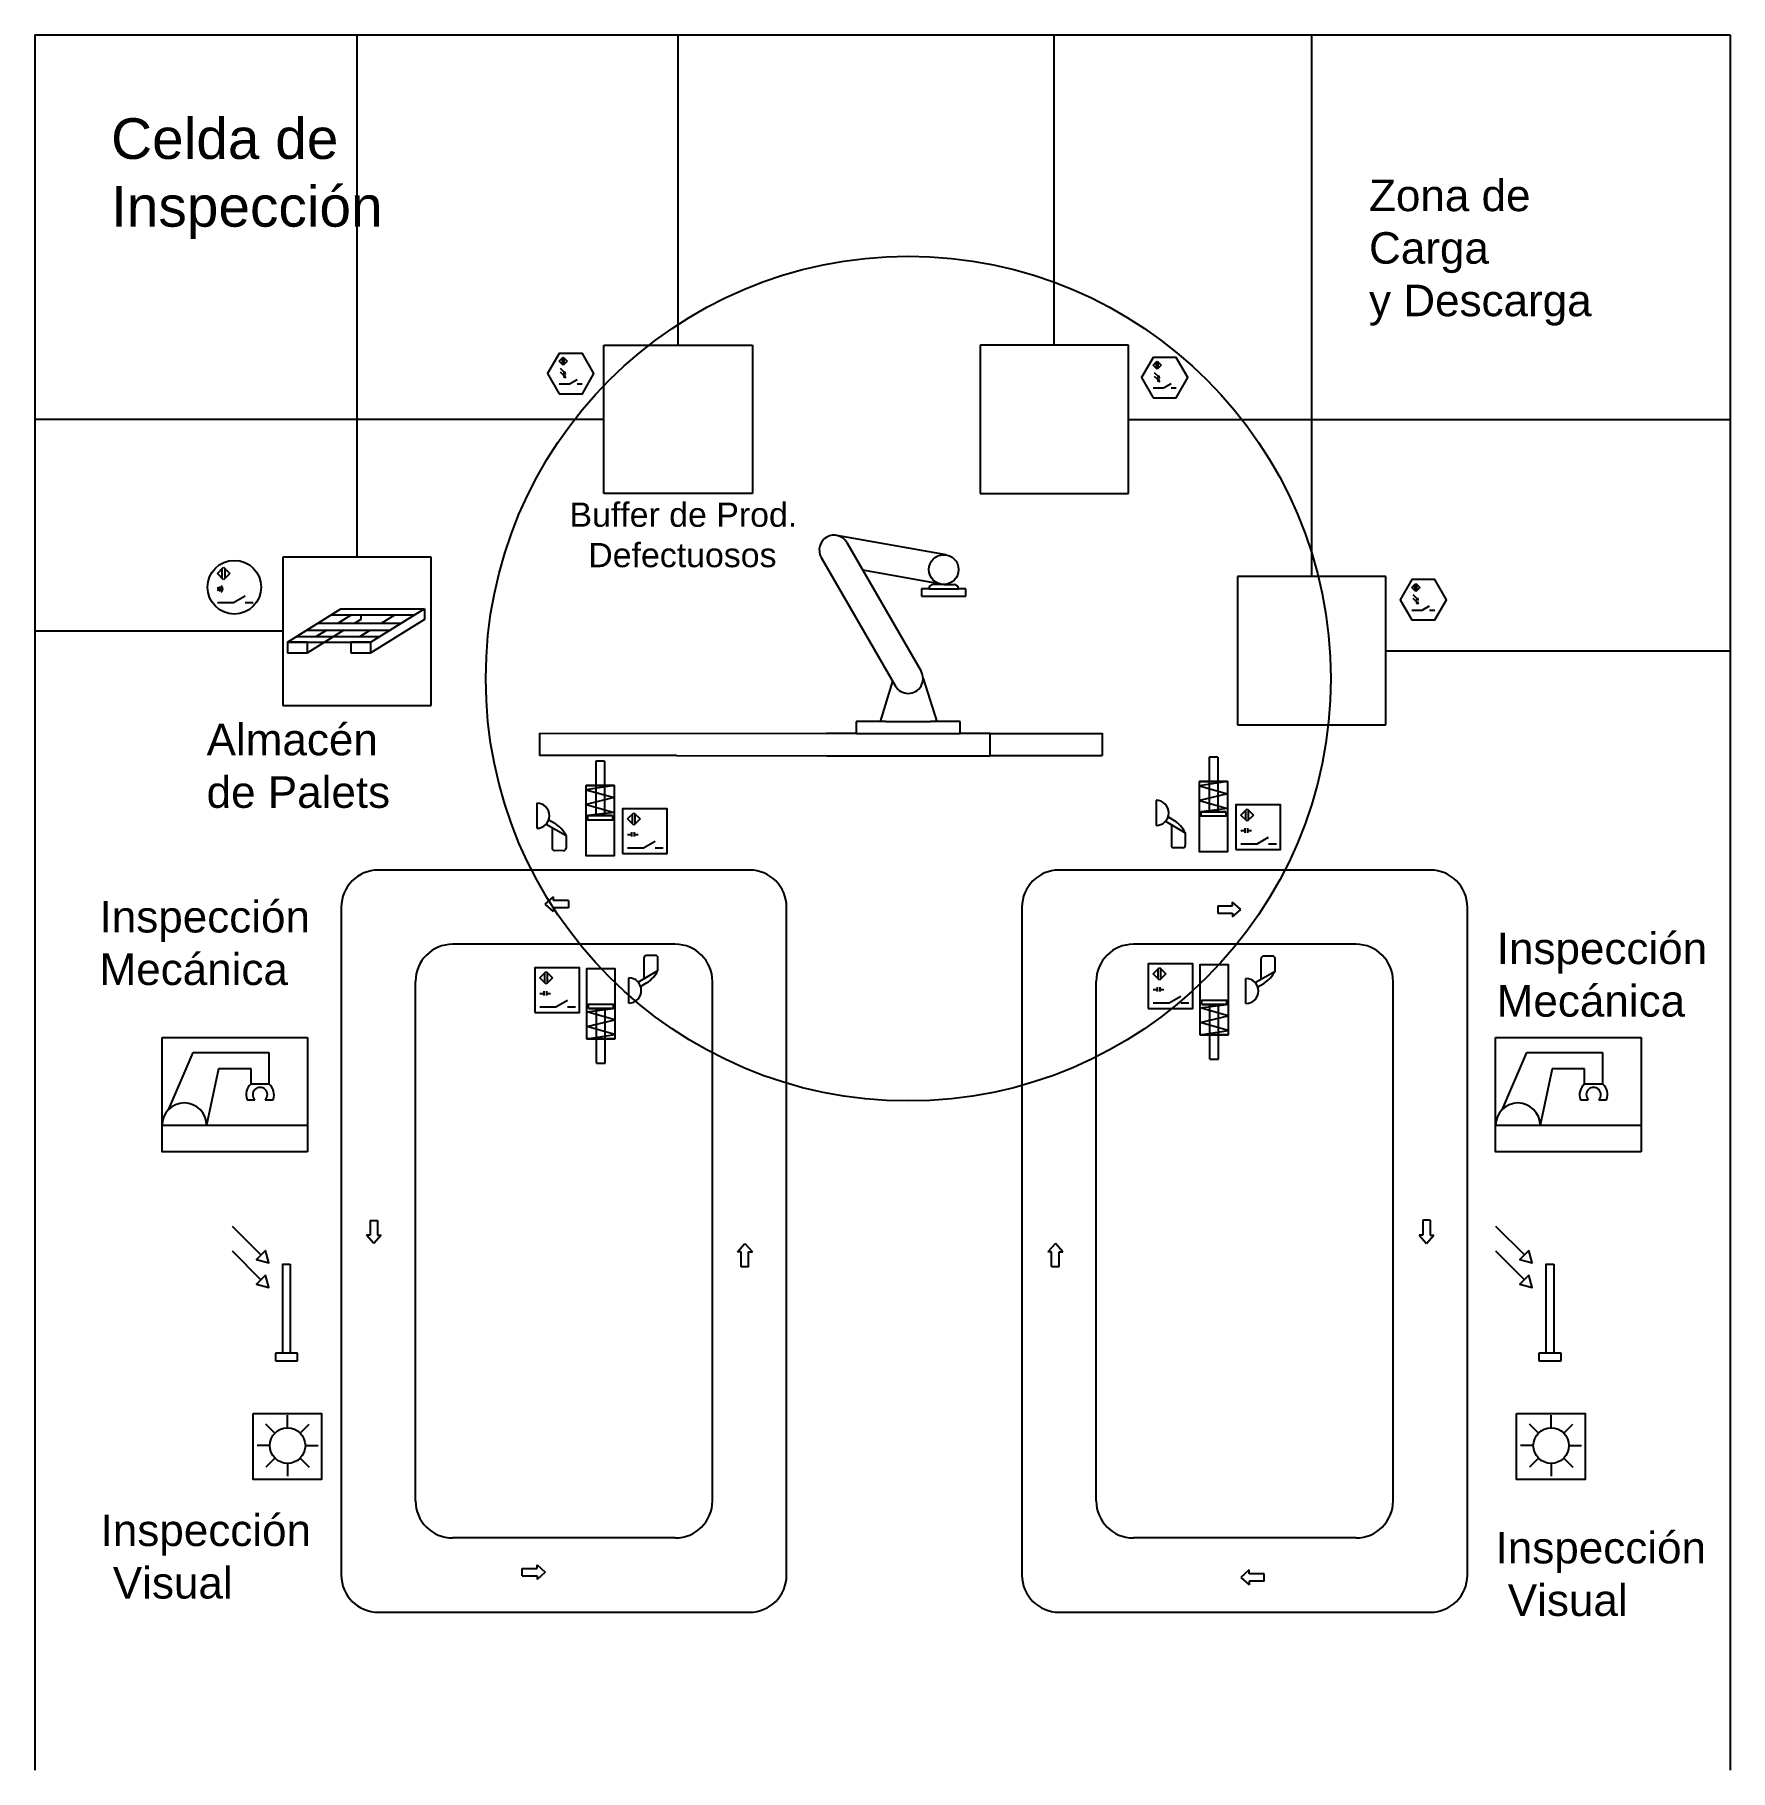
# Model space of a CAD drawing. Header units: millimetres. Extents: x 7416 to 15809, y 3837 to 12429.
import ezdxf

# ---------------------------------------------------------------- set-up
doc = ezdxf.new("R2010")
doc.units = ezdxf.units.MM
for name, color, linetype in [('Almacenaje', 80, 'Continuous'), ('Celdas', 200, 'Continuous'), ('Maquina', 82, 'Continuous'), ('Radio', 10, 'Continuous'), ('Robots', 80, 'Continuous'), ('Sensores', 211, 'Continuous'), ('Texto2', 7, 'Continuous'), ('TrayectAGV', 140, 'Continuous')]:
    doc.layers.add(name, color=color, linetype=linetype)
doc.styles.get("Standard").update_dxf_attribs({"font": 'arial.ttf'})

msp = doc.modelspace()

# ---------------------------------------------------------------- linework, layer by layer
at = {"layer": 'Almacenaje'}
for p, q in [((10233.7, 10157), (10233.7, 10891.8)), ((10233.7, 10891.8), (10968.5, 10891.8)), ((10968.5, 10891.8), (10968.5, 10157)), ((12095.4, 10891.8), (12095.4, 10157)), ((12830.2, 10891.8), (12095.4, 10891.8)), ((12830.2, 10157), (12830.2, 10891.8)), ((10968.5, 10157), (10233.7, 10157)), ((12095.4, 10157), (12830.2, 10157)), ((8644.7, 9842.9), (8644.7, 9108)), ((9379.5, 9842.9), (8644.7, 9842.9)), ((9379.5, 9108), (9379.5, 9842.9)), ((13370, 9746.9), (13370, 9012)), ((14104.8, 9746.9), (13370, 9746.9)), ((14104.8, 9012), (14104.8, 9746.9)), ((8667.2, 9421.8), (8931.4, 9586.6)), ((8885, 9557.6), (9298.7, 9557.6)), ((8984.4, 9557.6), (8917.6, 9516)), ((8931.4, 9586.6), (9030.8, 9586.6)), ((9030.8, 9586.6), (9245.8, 9586.6)), ((9030.8, 9557.6), (9030.8, 9534.5)), ((9345.2, 9586.6), (9080.9, 9421.8)), ((9132.7, 9516), (9199.4, 9557.6)), ((9245.8, 9586.6), (9345.2, 9586.6)), ((9345.2, 9586.6), (9345.2, 9534.5)), ((8763.1, 9481.6), (9176.9, 9481.6)), ((8945.9, 9481.6), (8766.5, 9369.8)), ((8862.5, 9481.6), (8810.3, 9449.1)), ((8818.3, 9516), (9232, 9516)), ((9030.8, 9534.5), (9001.1, 9516)), ((9025.3, 9449.1), (9077.5, 9481.6)), ((9345.2, 9534.5), (9080.9, 9369.8)), ((8667.2, 9421.8), (8766.5, 9421.8)), ((8667.2, 9421.8), (8667.2, 9369.8)), ((8710.9, 9449.1), (9124.6, 9449.1)), ((8766.5, 9421.8), (9080.9, 9421.8)), ((8981.6, 9421.8), (9080.9, 9421.8)), ((8981.6, 9421.8), (8981.6, 9369.8)), ((8644.7, 9108), (9379.5, 9108)), ((13370, 9012), (14104.8, 9012))]:
    msp.add_line(p, q, dxfattribs=at)
for points in [[(8667.2, 9369.8), (8766.5, 9369.8), (8766.5, 9421.8), (8667.2, 9421.8)], [(8981.6, 9369.8), (9080.9, 9369.8), (9080.9, 9421.8), (8981.6, 9421.8)]]:
    msp.add_lwpolyline(points, close=True, dxfattribs=at)
at = {"layer": 'Maquina'}
for p, q in [((10954.6, 8293.6), (9117.5, 8293.6)), ((14323.9, 8293.6), (12486.9, 8293.6)), ((8933.8, 8109.9), (8933.8, 4803.2)), ((11138.3, 4803.2), (11138.3, 8109.9)), ((12303.2, 8109.9), (12303.2, 4803.2)), ((14507.7, 4803.2), (14507.7, 8109.9)), ((10587.2, 7926.2), (9484.9, 7926.2)), ((13956.5, 7926.2), (12854.3, 7926.2)), ((9301.2, 5170.6), (9301.2, 7742.5)), ((10770.9, 5170.6), (10770.9, 7742.5)), ((12670.6, 5170.6), (12670.6, 7742.5)), ((14140.2, 5170.6), (14140.2, 7742.5)), ((10587.2, 4986.9), (9484.9, 4986.9)), ((13956.5, 4986.9), (12854.3, 4986.9)), ((9117.5, 4619.5), (10954.6, 4619.5)), ((12486.9, 4619.5), (14323.9, 4619.5))]:
    msp.add_line(p, q, dxfattribs=at)
for centre, start, end in [((9117.5, 8109.9), 90, 180), ((10954.6, 8109.9), 0, 90), ((12486.9, 8109.9), 90, 180), ((14323.9, 8109.9), 0, 90), ((9484.9, 7742.5), 90, 180), ((10587.2, 7742.5), 0, 90), ((12854.3, 7742.5), 90, 180), ((13956.5, 7742.5), 0, 90), ((9484.9, 5170.6), 180, 270), ((10587.2, 5170.6), 270, 0), ((12854.3, 5170.6), 180, 270), ((13956.5, 5170.6), 270, 0), ((9117.5, 4803.2), 180, 270), ((10954.6, 4803.2), 270, 0), ((12486.9, 4803.2), 180, 270), ((14323.9, 4803.2), 270, 0)]:
    msp.add_arc(centre, 183.7, start, end, dxfattribs=at)
at = {"layer": 'Radio'}
msp.add_circle((11740.1, 9241.4), 2091, dxfattribs=at)
at = {"layer": 'Robots'}
for p, q in [((11928.6, 9853.4), (11386, 9950.3)), ((11436.8, 9914.7), (11803.8, 9278.1)), ((11309.5, 9841.3), (11676.5, 9204.7)), ((11902.7, 9708.8), (11515.7, 9777.9)), ((11842.2, 9685.6), (11805.4, 9685.6)), ((11805.4, 9685.6), (11805.4, 9648.8)), ((11805.4, 9648.8), (12025.9, 9648.8)), ((11842.2, 9685.6), (11989.1, 9685.6)), ((11915.7, 9707.6), (11864.2, 9707.6)), ((11915.7, 9707.6), (11967.1, 9707.6)), ((12025.9, 9685.6), (11989.1, 9685.6)), ((12025.9, 9648.8), (12025.9, 9685.6)), ((11791.7, 9293.8), (11791.7, 9293.8)), ((11791.7, 9293.8), (11791.7, 9293.8)), ((11791.7, 9293.8), (11791.7, 9293.8)), ((11662.7, 9228.5), (11601.6, 9028.3)), ((11813.6, 9241.4), (11881.5, 9028.3)), ((11629.9, 9028.3), (11483, 9028.3)), ((11483, 9028.3), (11483, 8969.5)), ((11629.9, 9028.3), (11850.4, 9028.3)), ((11997.3, 9028.3), (11850.4, 9028.3)), ((11997.3, 8969.5), (11997.3, 9028.3)), ((9915.2, 8970.7), (9915.2, 8860.4)), ((9915.2, 8970.7), (11336, 8969.5)), ((11483, 8969.5), (11336, 8969.5)), ((11483, 8969.5), (11997.3, 8969.5)), ((12144.3, 8969.5), (11997.3, 8969.5)), ((12144.3, 8969.5), (12699.9, 8970)), ((12144.3, 8969.5), (12144.3, 8859.3)), ((10593, 8860.4), (9915.2, 8860.4)), ((10593, 8860.4), (11336, 8859.3)), ((11336, 8860.4), (11336, 8859.3)), ((11336, 8859.3), (12144.3, 8859.3))]:
    msp.add_line(p, q, dxfattribs=at)
for points in [[(12699.9, 8970.7), (12699.9, 8860.4)], [(12144.3, 8860.4), (12699.9, 8860.4)]]:
    msp.add_lwpolyline(points, dxfattribs=at)
msp.add_circle((11915.7, 9781.1), 73.5, dxfattribs=at)
for centre, radius, start, end in [((11373.1, 9878), 73.5, 29.96507, 209.96507), ((11864.2, 9685.6), 22, 90, 180), ((11967.1, 9685.6), 22, 0, 90), ((11740.1, 9241.4), 73.5, 209.96507, 29.96507)]:
    msp.add_arc(centre, radius, start, end, dxfattribs=at)
at = {"layer": 'Sensores'}
for p, q in [((10012.6, 10813), (10032.7, 10833)), ((10028.2, 10797.4), (10028.2, 10828.6)), ((10032.7, 10833), (10052.7, 10813)), ((10037.1, 10797.4), (10037.1, 10828.6)), ((10032.7, 10792.9), (10012.6, 10813)), ((10017.3, 10777.6), (10038.4, 10756.5)), ((10017.3, 10759.4), (10038.4, 10738.2)), ((10052.7, 10813), (10032.7, 10792.9)), ((12952.6, 10793), (12972.7, 10813)), ((12972.7, 10772.9), (12952.6, 10793)), ((12957.3, 10757.6), (12978.4, 10736.5)), ((12968.2, 10777.4), (12968.2, 10808.6)), ((12972.7, 10813), (12992.7, 10793)), ((12992.7, 10793), (12972.7, 10772.9)), ((12977.1, 10777.4), (12977.1, 10808.6)), ((10013.1, 10700.8), (10064.1, 10700.8)), ((10064.1, 10700.8), (10101, 10722.1)), ((10101, 10700.8), (10126.5, 10700.8)), ((12953.1, 10680.8), (13004.1, 10680.8)), ((12957.3, 10739.4), (12978.4, 10718.2)), ((13004.1, 10680.8), (13041, 10702.1)), ((13041, 10680.8), (13066.5, 10680.8)), ((8320.4, 9761.4), (8351.6, 9792.6)), ((8351.6, 9730.2), (8320.4, 9761.4)), ((8344.7, 9737.1), (8344.7, 9785.6)), ((8351.6, 9792.6), (8382.8, 9761.4)), ((8382.8, 9761.4), (8351.6, 9730.2)), ((8358.5, 9737.1), (8358.5, 9785.6)), ((14232.6, 9693), (14252.7, 9713)), ((14252.7, 9713), (14272.7, 9693)), ((8400.5, 9618.7), (8457.8, 9651.8)), ((14252.7, 9672.9), (14232.6, 9693)), ((14237.3, 9657.6), (14258.4, 9636.5)), ((14237.3, 9639.4), (14258.4, 9618.2)), ((14248.2, 9677.4), (14248.2, 9708.6)), ((14272.7, 9693), (14252.7, 9672.9)), ((14257.1, 9677.4), (14257.1, 9708.6)), ((8321.2, 9618.7), (8400.5, 9618.7)), ((8457.8, 9618.7), (8497.5, 9618.7)), ((14233.1, 9580.8), (14284.1, 9580.8)), ((14284.1, 9580.8), (14321, 9602.1)), ((14321, 9580.8), (14346.5, 9580.8)), ((13229.2, 8851.8), (13229.2, 8582.6)), ((13272.6, 8851.8), (13229.2, 8851.8)), ((13272.6, 8851.8), (13272.6, 8582.6)), ((10193.3, 8832.1), (10193.3, 8562.9)), ((10236.7, 8832.1), (10193.3, 8832.1)), ((10236.7, 8832.1), (10236.7, 8562.9)), ((10283.8, 8712.8), (10146.1, 8690.5)), ((10146.1, 8690.5), (10283.8, 8652)), ((13319.8, 8732.5), (13182, 8710.2)), ((13182, 8710.2), (13319.8, 8671.7)), ((9902, 8624.8), (9901.7, 8500.3)), ((10283.8, 8652), (10146.1, 8617.6)), ((10146.1, 8617.6), (10283.8, 8579.1)), ((12967.1, 8638.9), (12966.8, 8514.3)), ((13319.8, 8671.7), (13182, 8637.3)), ((13182, 8637.3), (13319.8, 8598.8)), ((13319.8, 8598.8), (13190.1, 8582.6)), ((13386.3, 8566.1), (13417.5, 8597.3)), ((13417.5, 8597.3), (13448.7, 8566.1)), ((9948.4, 8521.2), (10046.4, 8464.2)), ((9960.9, 8542.7), (9990.5, 8525.5)), ((10283.8, 8579.1), (10154.2, 8562.9)), ((10275.7, 8562.9), (10154.2, 8562.9)), ((10350.4, 8546.4), (10381.5, 8577.6)), ((10381.5, 8515.2), (10350.4, 8546.4)), ((10374.6, 8522.2), (10374.6, 8570.7)), ((10381.5, 8577.6), (10412.7, 8546.4)), ((10412.7, 8546.4), (10381.5, 8515.2)), ((10388.5, 8522.2), (10388.5, 8570.7)), ((13013.4, 8535.2), (13111.5, 8478.3)), ((13026, 8556.7), (13055.6, 8539.6)), ((13042.8, 8518.2), (13042.6, 8443.4)), ((13311.7, 8582.6), (13190.1, 8582.6)), ((13417.5, 8534.9), (13386.3, 8566.1)), ((13410.6, 8541.9), (13410.6, 8590.4)), ((13448.7, 8566.1), (13417.5, 8534.9)), ((13424.4, 8541.9), (13424.4, 8590.4)), ((9977.5, 8429.4), (9977.4, 8402.1)), ((9977.7, 8504.1), (9977.5, 8429.4)), ((10046.4, 8464.2), (10046.3, 8402)), ((10351.1, 8469.9), (10371, 8469.9)), ((10371, 8480.9), (10371, 8458.9)), ((10384.2, 8480.9), (10384.2, 8458.9)), ((10384.2, 8469.9), (10404, 8469.9)), ((10430.5, 8403.7), (10487.8, 8436.8)), ((13042.6, 8443.4), (13042.5, 8416.2)), ((13111.5, 8478.3), (13111.3, 8416)), ((13387.1, 8489.6), (13406.9, 8489.6)), ((13387.1, 8423.4), (13466.5, 8423.4)), ((13406.9, 8500.6), (13406.9, 8478.5)), ((13420.2, 8500.6), (13420.2, 8478.5)), ((13420.2, 8489.6), (13440, 8489.6)), ((13466.5, 8423.4), (13523.7, 8456.5)), ((13523.7, 8423.4), (13563.4, 8423.4)), ((10033.8, 8389.5), (9989.9, 8389.6)), ((10351.1, 8403.7), (10430.5, 8403.7)), ((10487.8, 8403.7), (10527.5, 8403.7)), ((13098.8, 8403.6), (13054.9, 8403.7)), ((10432.3, 7830.9), (10432.3, 7858.2)), ((10432.5, 7756.2), (10432.3, 7830.9)), ((10488.6, 7870.8), (10444.7, 7870.7)), ((10501.2, 7796.1), (10501.1, 7858.3)), ((13486.9, 7828), (13486.8, 7855.2)), ((13487.1, 7753.2), (13486.9, 7828)), ((13543.1, 7867.8), (13499.2, 7867.7)), ((13555.8, 7793.1), (13555.6, 7855.4)), ((9916.3, 7759.7), (9947.5, 7790.9)), ((9947.5, 7728.5), (9916.3, 7759.7)), ((9940.6, 7735.5), (9940.6, 7784)), ((9947.5, 7790.9), (9978.7, 7759.7)), ((9978.7, 7759.7), (9947.5, 7728.5)), ((9954.4, 7735.5), (9954.4, 7784)), ((10356.8, 7635.4), (10356.5, 7760)), ((10403.2, 7739.1), (10501.2, 7796.1)), ((10415.7, 7717.6), (10445.3, 7734.8)), ((12952.3, 7779.4), (12983.5, 7810.6)), ((12983.5, 7748.2), (12952.3, 7779.4)), ((12976.6, 7755.2), (12976.6, 7803.6)), ((12983.5, 7810.6), (13014.7, 7779.4)), ((13014.7, 7779.4), (12983.5, 7748.2)), ((12990.4, 7755.2), (12990.4, 7803.6)), ((13411.4, 7632.5), (13411.1, 7757.1)), ((13457.7, 7736.2), (13555.8, 7793.1)), ((9917.1, 7683.2), (9937, 7683.2)), ((9937, 7694.2), (9937, 7672.1)), ((9950.2, 7694.2), (9950.2, 7672.1)), ((9950.2, 7683.2), (9970, 7683.2)), ((9996.5, 7617), (10053.8, 7650.1)), ((12953.1, 7702.9), (12972.9, 7702.9)), ((12972.9, 7713.9), (12972.9, 7691.8)), ((12986.1, 7713.9), (12986.1, 7691.8)), ((12986.1, 7702.9), (13006, 7702.9)), ((13032.4, 7636.7), (13089.7, 7669.8)), ((13470.3, 7714.7), (13499.9, 7731.9)), ((9917.1, 7617), (9996.5, 7617)), ((10053.8, 7617), (10093.5, 7617)), ((10149.8, 7591.3), (10279.4, 7607.5)), ((10287.5, 7552.8), (10149.8, 7591.3)), ((10157.9, 7607.5), (10279.4, 7607.5)), ((10197, 7338.3), (10197, 7607.5)), ((10240.4, 7338.3), (10240.4, 7607.5)), ((12953.1, 7636.7), (13032.4, 7636.7)), ((13089.7, 7636.7), (13129.4, 7636.7)), ((13185.8, 7611), (13315.4, 7627.2)), ((13323.5, 7572.5), (13185.8, 7611)), ((13185.8, 7538.1), (13323.5, 7572.5)), ((13193.9, 7627.2), (13315.4, 7627.2)), ((13232.9, 7358), (13232.9, 7627.2)), ((13276.3, 7358), (13276.3, 7627.2)), ((10149.8, 7518.4), (10287.5, 7552.8)), ((10287.5, 7479.9), (10149.8, 7518.4)), ((10149.8, 7457.6), (10287.5, 7479.9)), ((13323.5, 7499.6), (13185.8, 7538.1)), ((13185.8, 7477.3), (13323.5, 7499.6)), ((8046.7, 7030.4), (8046.7, 7463.9)), ((8046.7, 7463.9), (8766.8, 7463.9)), ((8080.9, 7110.2), (8201, 7390.4)), ((8201, 7390.4), (8575.8, 7390.4)), ((8575.8, 7390.4), (8575.8, 7235)), ((8766.8, 7463.9), (8766.8, 6898.1)), ((14647.3, 7030.4), (14647.3, 7463.9)), ((14647.3, 7463.9), (15367.5, 7463.9)), ((14681.5, 7110.2), (14801.6, 7390.4)), ((14801.6, 7390.4), (15176.4, 7390.4)), ((15176.4, 7390.4), (15176.4, 7235)), ((15367.5, 7463.9), (15367.5, 6898.1)), ((8325.9, 7309.6), (8267.2, 7030.4)), ((8487.6, 7309.6), (8325.9, 7309.6)), ((8487.6, 7235), (8487.6, 7309.6)), ((10197, 7338.3), (10240.4, 7338.3)), ((13232.9, 7358), (13276.3, 7358)), ((14926.6, 7309.6), (14867.8, 7030.4)), ((15088.2, 7309.6), (14926.6, 7309.6)), ((15088.2, 7235), (15088.2, 7309.6)), ((8487.6, 7235), (8575.8, 7235)), ((15088.2, 7235), (15176.4, 7235)), ((8462.5, 7181.6), (8462.4, 7181.5)), ((8462.5, 7181.5), (8462.4, 7181.5)), ((8467.2, 7156.5), (8505.6, 7156.5)), ((8495.2, 7181.5), (8495.4, 7181.6)), ((8495.4, 7181.5), (8495.2, 7181.5)), ((8495.4, 7181.6), (8495.4, 7181.5)), ((8557.6, 7156.5), (8596.2, 7156.5)), ((8567.5, 7181.6), (8567.8, 7181.5)), ((8567.5, 7181.6), (8567.9, 7181.6)), ((15063.1, 7181.6), (15063, 7181.5)), ((15063.1, 7181.5), (15063, 7181.5)), ((15067.8, 7156.5), (15106.3, 7156.5)), ((15095.8, 7181.5), (15096.1, 7181.6)), ((15096.1, 7181.5), (15095.8, 7181.5)), ((15096.1, 7181.6), (15096.1, 7181.5)), ((15158.2, 7156.5), (15196.8, 7156.5)), ((15168.2, 7181.6), (15168.4, 7181.5)), ((15168.2, 7181.6), (15168.6, 7181.6)), ((8393.1, 6531.3), (8536, 6388.4)), ((14647.3, 6531.3), (14790.2, 6388.4)), ((8393.1, 6408.3), (8536, 6265.4)), ((14647.3, 6408.3), (14790.2, 6265.4)), ((8644.2, 5901.3), (8607.5, 5901.3)), ((8607.5, 5901.3), (8607.5, 5864.6)), ((8607.5, 5864.6), (8717.7, 5864.6)), ((8717.7, 5901.3), (8681, 5901.3)), ((8717.7, 5864.6), (8717.7, 5901.3)), ((14898.5, 5901.3), (14861.7, 5901.3)), ((14861.7, 5901.3), (14861.7, 5864.6)), ((14861.7, 5864.6), (14972, 5864.6)), ((14972, 5901.3), (14935.2, 5901.3)), ((14972, 5864.6), (14972, 5901.3)), ((8668, 5532.3), (8668, 5595.5)), ((14922.2, 5532.3), (14922.2, 5595.5)), ((8605.7, 5506.5), (8561.1, 5551.2)), ((8730.2, 5506.5), (8774.8, 5551.2)), ((14860, 5506.5), (14815.4, 5551.2)), ((14984.4, 5506.5), (15029.1, 5551.2)), ((8580, 5444.3), (8516.8, 5444.3)), ((8755.9, 5444.3), (8819.1, 5444.3)), ((14834.2, 5444.3), (14771.1, 5444.3)), ((15010.2, 5444.3), (15073.3, 5444.3)), ((8605.7, 5382.1), (8561.1, 5337.5)), ((8668, 5356.4), (8668, 5293.2)), ((8730.2, 5382.1), (8774.8, 5337.5)), ((14860, 5382.1), (14815.4, 5337.5)), ((14922.2, 5356.4), (14922.2, 5293.2)), ((14984.4, 5382.1), (15029.1, 5337.5))]:
    msp.add_line(p, q, dxfattribs=at)
for points in [[(10012, 10652), (10127.1, 10652), (10184.6, 10751.7), (10127.1, 10851.4), (10012, 10851.4), (9954.4, 10751.7)], [(12952, 10632), (13067.1, 10632), (13124.6, 10731.7), (13067.1, 10831.4), (12952, 10831.4), (12894.4, 10731.7)], [(10041.8, 10759.8), (10035.1, 10753.1), (10044.2, 10750.7)], [(10041.8, 10741.6), (10035.1, 10734.9), (10044.2, 10732.5)], [(12981.8, 10739.8), (12975.1, 10733.1), (12984.2, 10730.7)], [(12981.8, 10721.6), (12975.1, 10714.9), (12984.2, 10712.5)], [(14232, 9532), (14347.1, 9532), (14404.6, 9631.7), (14347.1, 9731.4), (14232, 9731.4), (14174.4, 9631.7)], [(14261.8, 9639.8), (14255.1, 9633.1), (14264.2, 9630.7)], [(14261.8, 9621.6), (14255.1, 9614.9), (14264.2, 9612.5)], [(10283.8, 8712.8), (10283.8, 8364.3), (10146.1, 8364.3), (10146.1, 8712.8)], [(10146.1, 8712.8), (10146.1, 8712.8), (10283.8, 8712.8), (10283.8, 8712.8)], [(13319.8, 8732.5), (13319.8, 8384), (13182, 8384), (13182, 8732.5)], [(13182, 8732.5), (13182, 8732.5), (13319.8, 8732.5), (13319.8, 8732.5)], [(10325.9, 8375.9), (10546.4, 8375.9), (10546.4, 8596.3), (10325.9, 8596.3)], [(13361.9, 8395.6), (13582.3, 8395.6), (13582.3, 8616), (13361.9, 8616)], [(10275.7, 8562.9), (10275.7, 8540.6), (10154.2, 8540.6), (10154.2, 8562.9)], [(13311.7, 8582.6), (13311.7, 8560.3), (13190.1, 8560.3), (13190.1, 8582.6)], [(12927.9, 7608.9), (13148.3, 7608.9), (13148.3, 7829.3), (12927.9, 7829.3)], [(13185.8, 7477.3), (13185.8, 7825.7), (13323.5, 7825.7), (13323.5, 7477.3)], [(9891.9, 7589.2), (10112.4, 7589.2), (10112.4, 7809.6), (9891.9, 7809.6)], [(10149.8, 7457.6), (10149.8, 7806), (10287.5, 7806), (10287.5, 7457.6)], [(13193.9, 7627.2), (13193.9, 7649.5), (13315.4, 7649.5), (13315.4, 7627.2)], [(10157.9, 7607.5), (10157.9, 7629.8), (10279.4, 7629.8), (10279.4, 7607.5)], [(13323.5, 7477.3), (13323.5, 7477.3), (13185.8, 7477.3), (13185.8, 7477.3)], [(10287.5, 7457.6), (10287.5, 7457.6), (10149.8, 7457.6), (10149.8, 7457.6)], [(8558.5, 6410.9), (8513.5, 6365.9), (8574.9, 6349.5)], [(14812.7, 6410.9), (14767.7, 6365.9), (14829.2, 6349.5)], [(8558.5, 6287.9), (8513.5, 6242.9), (8574.9, 6226.5)], [(8681, 6342.2), (8681, 5901.3), (8644.2, 5901.3), (8644.2, 6342.2)], [(14812.7, 6287.9), (14767.7, 6242.9), (14829.2, 6226.5)], [(14935.2, 6342.2), (14935.2, 5901.3), (14898.5, 5901.3), (14898.5, 6342.2)], [(8497, 5603.4), (8836.1, 5603.4), (8836.1, 5276.6), (8497, 5276.6)], [(14751.3, 5603.4), (15090.3, 5603.4), (15090.3, 5276.6), (14751.3, 5276.6)]]:
    msp.add_lwpolyline(points, close=True, dxfattribs=at)
for points in [[(8766.8, 6898.1), (8046.7, 6898.1), (8046.7, 7030.4), (8766.8, 7030.4)], [(15367.5, 6898.1), (14647.3, 6898.1), (14647.3, 7030.4), (15367.5, 7030.4)]]:
    msp.add_lwpolyline(points, dxfattribs=at)
for centre, radius in [((8404.4, 9694), 132.9), ((8668, 5444.3), 88), ((14922.2, 5444.3), 88)]:
    msp.add_circle(centre, radius, dxfattribs=at)
for centre, radius, start, end in [((8318.1, 9684.9), 8.1, 294.13504, 65.86496), ((8323.6, 9684.9), 12.7, 299.7546, 60.2454), ((8328.9, 9684.9), 18.2, 301.82367, 58.17633), ((9901.9, 8562.6), 62.3, 269.86045, 89.86045), ((12966.9, 8576.6), 62.3, 269.86045, 89.86045), ((9903.1, 8389.6), 161.6, 27.51517, 57.2493), ((12968.1, 8403.6), 161.6, 27.51517, 57.2493), ((9989.9, 8402.1), 12.5, 179.86045, 269.86045), ((10033.8, 8402), 12.5, 269.86045, 359.86045), ((13055, 8416.1), 12.5, 179.86045, 269.86045), ((13098.9, 8416), 12.5, 269.86045, 359.86045), ((10444.7, 7858.2), 12.5, 90.13955, 180.13955), ((10488.6, 7858.3), 12.5, 0.13955, 90.13955), ((13499.3, 7855.3), 12.5, 90.13955, 180.13955), ((13543.2, 7855.4), 12.5, 0.13955, 90.13955), ((10356.7, 7697.7), 62.3, 270.13955, 90.13955), ((10357.9, 7870.7), 161.6, 302.7507, 332.48483), ((13411.2, 7694.8), 62.3, 270.13955, 90.13955), ((13412.4, 7867.8), 161.6, 302.7507, 332.48483), ((8531.7, 7181.6), 69.2, 129.58806, 201.26836), ((8531.6, 7181.7), 36.2, 315.8815, 224.1185), ((8531.7, 7181.6), 69.2, 338.73164, 50.41194), ((15132.3, 7181.6), 69.2, 129.58806, 201.26836), ((15132.3, 7181.7), 36.2, 315.8815, 224.1185), ((15132.3, 7181.6), 69.2, 338.73164, 50.41194), ((8156.9, 7030.4), 110.2, 0, 180), ((8531.7, 7206.7), 44.1, 325.00798, 325.30485), ((14757.6, 7030.4), 110.2, 0, 180), ((15132.3, 7206.7), 44.1, 325.00798, 325.30485)]:
    msp.add_arc(centre, radius, start, end, dxfattribs=at)
at = {"layer": 'Texto2'}
for p, q in [((9943.8, 8124.6), (9984.9, 8161.4)), ((9984.9, 8087.9), (9943.8, 8124.6)), ((9984.9, 8143), (9984.9, 8161.4)), ((10058.4, 8143), (9984.9, 8143)), ((10058.4, 8106.3), (9984.9, 8106.3)), ((9984.9, 8106.3), (9984.9, 8087.9)), ((10058.4, 8143), (10058.4, 8106.3)), ((13272.3, 8117), (13272.3, 8080.3)), ((13272.3, 8117), (13345.8, 8117)), ((13272.3, 8080.3), (13345.8, 8080.3)), ((13345.8, 8117), (13345.8, 8135.4)), ((13386.9, 8098.6), (13345.8, 8135.4)), ((13345.8, 8061.9), (13386.9, 8098.6)), ((13345.8, 8080.3), (13345.8, 8061.9)), ((9076.4, 6559.2), (9113.1, 6559.2)), ((9076.4, 6559.2), (9076.4, 6485.7)), ((9113.1, 6559.2), (9113.1, 6485.7)), ((14323.8, 6559.8), (14287.1, 6559.8)), ((14287.1, 6559.8), (14287.1, 6486.3)), ((14323.8, 6559.8), (14323.8, 6486.3)), ((9076.4, 6485.7), (9058, 6485.7)), ((9094.7, 6444.7), (9058, 6485.7)), ((9131.5, 6485.7), (9094.7, 6444.7)), ((9113.1, 6485.7), (9131.5, 6485.7)), ((10895, 6403.6), (10931.8, 6444.7)), ((10931.8, 6444.7), (10968.5, 6403.6)), ((12468.4, 6445.3), (12431.6, 6404.2)), ((12505.1, 6404.2), (12468.4, 6445.3)), ((14287.1, 6486.3), (14268.7, 6486.3)), ((14268.7, 6486.3), (14305.4, 6445.3)), ((14305.4, 6445.3), (14342.2, 6486.3)), ((14323.8, 6486.3), (14342.2, 6486.3)), ((10913.4, 6403.6), (10895, 6403.6)), ((10913.4, 6330.1), (10913.4, 6403.6)), ((10950.2, 6330.1), (10950.2, 6403.6)), ((10950.2, 6403.6), (10968.5, 6403.6)), ((12450, 6404.2), (12431.6, 6404.2)), ((12450, 6330.7), (12450, 6404.2)), ((12486.7, 6330.7), (12486.7, 6404.2)), ((12486.7, 6404.2), (12505.1, 6404.2)), ((10950.2, 6330.1), (10913.4, 6330.1)), ((12450, 6330.7), (12486.7, 6330.7)), ((9829.3, 4799.5), (9829.3, 4836.3)), ((9829.3, 4836.3), (9902.8, 4836.3)), ((9902.8, 4836.3), (9902.8, 4854.7)), ((9902.8, 4854.7), (9943.8, 4817.9)), ((9943.8, 4817.9), (9902.8, 4781.2)), ((13428, 4828.7), (13386.9, 4791.9)), ((13428, 4810.3), (13428, 4828.7)), ((9829.3, 4799.5), (9902.8, 4799.5)), ((9902.8, 4799.5), (9902.8, 4781.2)), ((13386.9, 4791.9), (13428, 4755.2)), ((13501.5, 4810.3), (13428, 4810.3)), ((13501.5, 4773.5), (13428, 4773.5)), ((13428, 4773.5), (13428, 4755.2)), ((13501.5, 4773.5), (13501.5, 4810.3))]:
    msp.add_line(p, q, dxfattribs=at)
at = {"layer": 'TrayectAGV'}
for p, q in [((7416.4, 12429), (7416.4, 3836.9)), ((7416.4, 12429), (15809.1, 12429)), ((9012.1, 9842.9), (9012.1, 12429)), ((10601.1, 10891.8), (10601.1, 12429)), ((12462.8, 10891.8), (12462.8, 12429)), ((13737.4, 9746.9), (13737.4, 12429)), ((15809.1, 12429), (15809.1, 3836.9)), ((10233.7, 10524.4), (7416.4, 10524.4)), ((12830.2, 10524.4), (15809.1, 10524.4)), ((8644.7, 9475.5), (7416.4, 9475.5)), ((14104.8, 9379.4), (15809.1, 9379.4))]:
    msp.add_line(p, q, dxfattribs=at)

# ---------------------------------------------------------------- texts
at = {"layer": 'Celdas', "insert": (7794.4, 12015.4), "char_height": 201.247, "attachment_point": 1}
msp.add_mtext_dynamic_manual_height_columns('Celda de Inspección', width=2170, gutter_width=1006.2, heights=[0], dxfattribs=at)
at = {"layer": 'Texto2', "attachment_point": 1}
for s, insert, char_height in [('Zona de\\PCarga\\Py Descarga', (14021, 11711.5), 155.97), ('Buffer de Prod.  \\P  Defectuosos', (10063.2, 10113), 120), ('Almacén\\Pde Palets', (8267.3, 9017.6), 155.97), ('Inspección \\PMecánica', (7737.3, 8140.6), 155.968), ('Inspección \\PMecánica', (14653, 7983.9), 155.968), ('Inspección\\P Visual', (7742.5, 5103.2), 155.97), ('Inspección\\P Visual', (14647.3, 5017.1), 155.97)]:
    msp.add_mtext(s, dxfattribs=dict(at, insert=insert, char_height=char_height))

doc.saveas('drawing.dxf')
